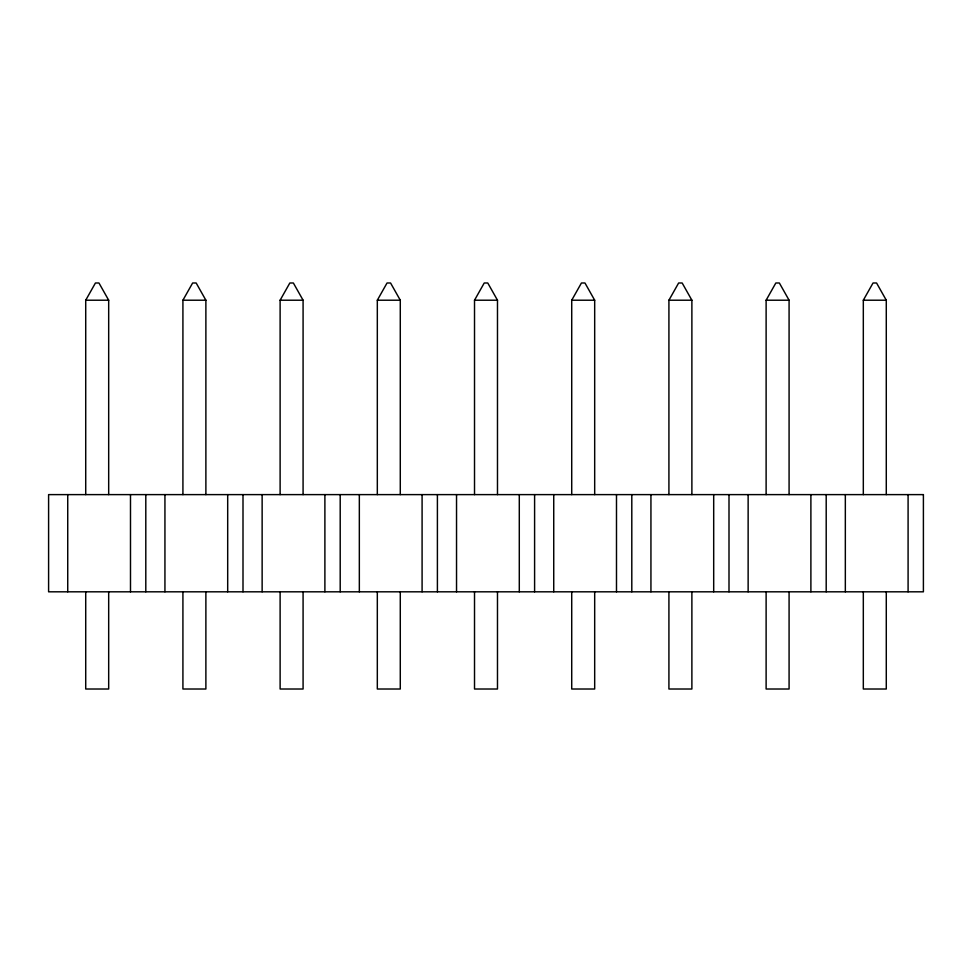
<?xml version="1.0" encoding="UTF-8"?>
<svg xmlns="http://www.w3.org/2000/svg" width="972" height="972" viewBox="0 0 972 972"><rect width="100%" height="100%" fill="white"/><g stroke="black" fill="none" stroke-linecap="round" stroke-linejoin="round"><path stroke-width="1.46" d="M85.718 494.614L85.718 300.214L95.438 282.986L98.962 282.986L108.682 300.214L108.682 494.614M182.918 494.614L182.918 300.214L192.638 282.986L196.162 282.986L205.882 300.214L205.882 494.614M280.118 494.614L280.118 300.214L289.838 282.986L293.362 282.986L303.082 300.214L303.082 494.614M377.318 494.614L377.318 300.214L387.038 282.986L390.562 282.986L400.282 300.214L400.282 494.614M474.518 494.614L474.518 300.214L484.238 282.986L487.762 282.986L497.482 300.214L497.482 494.614M571.718 494.614L571.718 300.214L581.438 282.986L584.962 282.986L594.682 300.214L594.682 494.614M668.918 494.614L668.918 300.214L678.638 282.986L682.162 282.986L691.882 300.214L691.882 494.614M766.118 494.614L766.118 300.214L775.838 282.986L779.362 282.986L789.082 300.214L789.082 494.614M863.318 494.614L863.318 300.214L873.038 282.986L876.562 282.986L886.282 300.214L886.282 494.614M85.718 300.214L108.682 300.214M182.918 300.214L205.882 300.214M280.118 300.214L303.082 300.214M377.318 300.214L400.282 300.214M474.518 300.214L497.482 300.214M571.718 300.214L594.682 300.214M668.918 300.214L691.882 300.214M766.118 300.214L789.082 300.214M863.318 300.214L886.282 300.214M908.091 494.614L908.091 591.814M886.282 591.814L886.282 689.014L863.318 689.014L863.318 591.814M845.336 494.614L845.336 591.814M826.2 494.614L826.2 591.814M810.891 494.614L810.891 591.814M789.082 591.814L789.082 689.014L766.118 689.014L766.118 591.814M748.136 494.614L748.136 591.814M729 494.614L729 591.814M713.691 494.614L713.691 591.814M691.882 591.814L691.882 689.014L668.918 689.014L668.918 591.814M650.936 494.614L650.936 591.814M631.8 494.614L631.8 591.814M616.491 494.614L616.491 591.814M594.682 591.814L594.682 689.014L571.718 689.014L571.718 591.814M553.736 494.614L553.736 591.814M534.6 494.614L534.6 591.814M519.291 494.614L519.291 591.814M497.482 591.814L497.482 689.014L474.518 689.014L474.518 591.814M456.536 494.614L456.536 591.814M437.4 494.614L437.4 591.814M422.091 494.614L422.091 591.814M400.282 591.814L400.282 689.014L377.318 689.014L377.318 591.814M359.336 494.614L359.336 591.814M340.2 494.614L340.2 591.814M324.891 494.614L324.891 591.814M303.082 591.814L303.082 689.014L280.118 689.014L280.118 591.814M262.136 494.614L262.136 591.814M243 494.614L243 591.814M227.691 494.614L227.691 591.814M205.882 591.814L205.882 689.014L182.918 689.014L182.918 591.814M164.936 494.614L164.936 591.814M145.8 494.614L145.8 591.814M130.491 494.614L130.491 591.814M108.682 591.814L108.682 689.014L85.718 689.014L85.718 591.814M67.736 494.614L67.736 591.814M923.4 494.614L48.6 494.614L48.6 591.814L923.4 591.814L923.4 494.614"/></g></svg>
